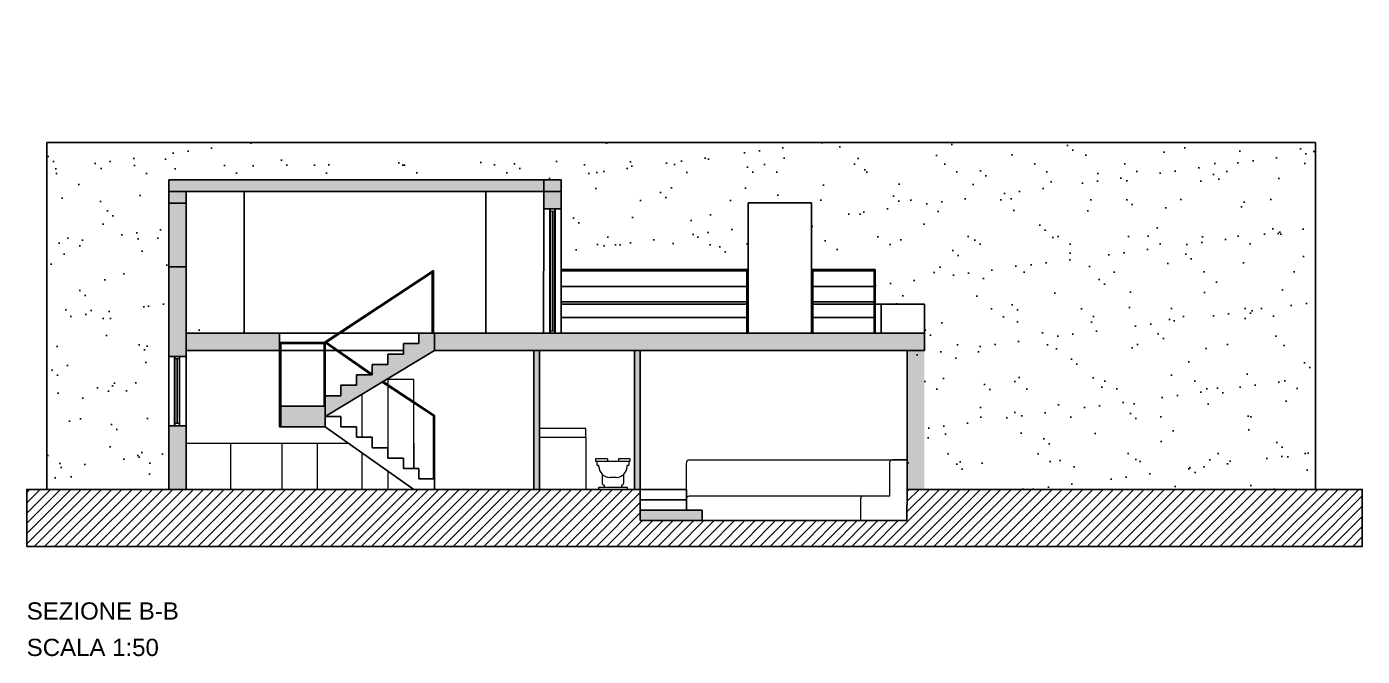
# Model space of a CAD drawing. Header units: inches. Extents: x -173 to 14008, y -3334 to 10368.
# Drawn here: x 10525 to 12835, y -3334 to -2246 of the extents above; entities that cross this region are included whole.
import ezdxf

# ---------------------------------------------------------------- set-up
doc = ezdxf.new("R2010")
doc.units = ezdxf.units.IN
doc.header["$MEASUREMENT"] = 0
doc.linetypes.add('HIDDEN', pattern=[0.375, 0.25, -0.125])
doc.layers.add('ARREDAMENTO', color=8, linetype='Continuous', lineweight=18)
doc.layers.add('INFISSI', color=4, linetype='Continuous', lineweight=18)
doc.styles.get("Standard").update_dxf_attribs({"font": 'Arial.ttf'})

msp = doc.modelspace()

# ---------------------------------------------------------------- hatches: boundary and pattern name
at = {"ltscale": 0.1}
h = msp.add_hatch(dxfattribs=at)
h.set_pattern_fill('AR-SAND', color=256, scale=50)
h.paths.add_polyline_path([(10771.1, -2510.7), (11449.8, -2510.7), (11449.8, -2560.7), (11449.8, -2665.7), (11772.9, -2665.7), (11772.9, -2660.5), (11772.9, -2550.5), (11882.6, -2550.5), (11882.6, -2660.5), (11882.6, -2665.7), (11992.8, -2665.7), (11992.8, -2725.7), (12003, -2725.7), (12003, -2725.6), (12077.7, -2725.7), (12077.7, -2775.7), (12077.7, -2805.7), (12047.7, -2805.7), (12047.7, -3045.7), (12754.2, -3045.7), (12754.2, -2445.7), (10560.2, -2445.7), (10560.2, -3045.7), (10771.1, -3045.7), (10771.1, -2935.7), (10771.1, -2825.7), (10771.1, -2530.7)])
h = msp.add_hatch(color=256)
h.dxf.hatch_style = 1
h.paths.add_polyline_path([(10771.1, -2510.7), (10771.1, -2530.7), (11449.8, -2530.7), (11449.8, -2510.7)])
h = msp.add_hatch(color=256, dxfattribs=at)
h.dxf.hatch_style = 1
h.paths.add_polyline_path([(10801.1, -2530.7), (10771.1, -2530.7), (10771.1, -2550.7), (10801.1, -2550.7)])
h.paths.add_polyline_path([(11449.8, -2530.7), (11419.8, -2530.7), (11419.8, -2560.7), (11449.8, -2560.7)])
h = msp.add_hatch(color=256, dxfattribs=at)
h.dxf.hatch_style = 1
h.paths.add_polyline_path([(10801.1, -2550.7), (10771.1, -2550.7), (10771.1, -2660.7), (10801.1, -2660.7)])
h = msp.add_hatch(color=256, dxfattribs=at)
h.dxf.hatch_style = 1
h.paths.add_polyline_path([(10801.1, -2660.7), (10771.1, -2660.7), (10771.1, -2770.7), (10771.1, -2815.7), (10801.1, -2815.7)])
h.paths.add_polyline_path([(10801.1, -2965.7), (10801.1, -2935.7), (10771.1, -2935.7), (10771.1, -3045.7), (10801.1, -3045.7)])
h = msp.add_hatch(color=256, dxfattribs=at)
h.dxf.hatch_style = 1
h.paths.add_polyline_path([(10801.1, -2775.7), (10801.1, -2785.7), (10801.1, -2805.7), (10962.6, -2805.7), (10962.6, -2775.7)])
h = msp.add_hatch(color=256, dxfattribs=at)
h.dxf.hatch_style = 1
h.paths.add_polyline_path([(12077.7, -2775.7), (11230.6, -2775.7), (11230.6, -2805.7), (12077.7, -2805.7)])
h.paths.add_polyline_path([(11230.6, -2775.7), (11203.6, -2775.7), (11203.6, -2793.7), (11176.6, -2793.7), (11176.6, -2811.7), (11149.6, -2811.7), (11149.6, -2829.7), (11122.6, -2829.7), (11122.6, -2847.7), (11095.6, -2847.7), (11095.6, -2865.7), (11068.6, -2865.7), (11068.6, -2883.7), (11041.6, -2883.7), (11041.6, -2901.7), (11041.6, -2919.7), (11230.6, -2805.7)])
h = msp.add_hatch(color=256, dxfattribs=at)
h.dxf.hatch_style = 1
h.paths.add_polyline_path([(12077.7, -2775.7), (11230.6, -2775.7), (11230.6, -2805.7), (12077.7, -2805.7)])
h = msp.add_hatch(color=256)
h.dxf.hatch_style = 1
h.paths.add_polyline_path([(11412.2, -2805.7), (11402.2, -2805.7), (11402.2, -3045.7), (11412.2, -3045.7)])
h.paths.add_polyline_path([(11586.2, -2805.7), (11576.2, -2805.7), (11576.2, -3045.7), (11586.2, -3045.7)])
h = msp.add_hatch(color=256)
h.dxf.hatch_style = 1
h.paths.add_polyline_path([(12077.7, -2805.7), (12047.7, -2805.7), (12047.7, -3045.7), (12077.7, -3045.7)])
h = msp.add_hatch(color=256, dxfattribs=at)
h.dxf.hatch_style = 1
h.paths.add_polyline_path([(11041.6, -2901.7), (10962.6, -2901.7), (10962.6, -2937.7), (11041.6, -2937.7)])
h = msp.add_hatch(dxfattribs=at)
h.set_pattern_fill('ANSI31', color=256, scale=100)
h.paths.add_polyline_path([(11586.2, -3063.7), (11586.2, -3045.7), (10525.2, -3045.7), (10525.2, -3144.3), (12835.1, -3144.3), (12835.1, -3045.7), (12047.7, -3045.7), (12047.2, -3099.7), (11586.2, -3099.7), (11586.2, -3081.7)])
h = msp.add_hatch(color=256, dxfattribs=at)
h.dxf.hatch_style = 1
h.paths.add_polyline_path([(11693.2, -3081.7), (11586.2, -3081.7), (11586.2, -3099.7), (11693.2, -3099.7)])

# ---------------------------------------------------------------- linework, layer by layer
for p, q in [((10560.2, -3045.7), (10560.2, -2445.7)), ((10560.2, -2445.7), (12754.2, -2445.7)), ((12754.2, -2445.7), (12754.2, -3045.7)), ((10771.1, -2530.7), (10771.1, -2510.7)), ((10771.1, -2510.7), (11449.8, -2510.7)), ((11449.8, -2775.7), (11449.8, -2510.7)), ((11449.8, -2510.7), (11449.8, -2530.7)), ((10771.1, -3045.7), (10771.1, -2530.7)), ((10771.1, -2770.7), (10771.1, -2530.7)), ((10771.1, -2530.7), (11449.8, -2530.7)), ((10801.1, -3045.7), (10801.1, -2530.7)), ((10901.1, -2775.7), (10901.1, -2530.7)), ((11319.3, -2775.7), (11319.3, -2530.7)), ((10771.1, -2660.7), (10771.1, -2550.7)), ((10771.1, -2550.7), (10801.1, -2550.7)), ((11419.8, -2560.7), (11449.8, -2560.7)), ((11434.8, -2560.7), (11429.8, -2560.7)), ((11772.9, -2660.5), (11772.9, -2550.5)), ((11772.9, -2550.5), (11882.6, -2550.5)), ((11882.6, -2660.5), (11882.6, -2550.5)), ((10801.1, -2660.7), (10771.1, -2660.7)), ((11770.9, -2665.7), (11770.9, -2775.7)), ((11772.9, -2660.5), (11772.9, -2775.7)), ((11882.6, -2660.5), (11882.6, -2775.7)), ((11884.6, -2665.7), (11884.6, -2775.7)), ((10822.6, -2770.7), (10824.6, -2770.7)), ((10823.6, -2770.7), (10823.6, -2770.7)), ((10823.6, -2770.7), (10823.6, -2770.7)), ((10823.6, -2770.7), (10823.6, -2770.7)), ((10823.6, -2770.7), (10823.6, -2770.7)), ((10823.6, -2770.7), (10823.6, -2770.7)), ((10823.6, -2770.7), (10823.6, -2770.7)), ((10823.6, -2770.7), (10823.6, -2770.7)), ((10823.6, -2770.7), (10823.6, -2770.7)), ((10823.6, -2770.7), (10823.6, -2770.7)), ((10823.6, -2770.7), (10823.6, -2770.7)), ((10823.6, -2770.7), (10823.6, -2770.7)), ((10823.6, -2770.7), (10823.6, -2770.7)), ((10823.6, -2770.7), (10823.6, -2770.7)), ((10823.6, -2770.7), (10823.6, -2770.7)), ((10823.6, -2770.7), (10823.6, -2770.7)), ((10823.6, -2770.7), (10823.6, -2770.7)), ((10823.6, -2770.7), (10823.6, -2770.7)), ((10823.6, -2770.7), (10823.6, -2770.7)), ((10823.6, -2770.7), (10823.6, -2770.7)), ((10823.6, -2770.7), (10823.6, -2770.7)), ((10823.6, -2770.7), (10823.6, -2770.7)), ((10823.6, -2770.7), (10823.6, -2770.7)), ((10823.6, -2770.7), (10823.6, -2770.7)), ((10823.6, -2770.7), (10823.6, -2770.7)), ((10823.6, -2770.7), (10823.6, -2770.7)), ((10823.6, -2770.7), (10823.6, -2770.7)), ((10823.6, -2770.7), (10823.6, -2770.7)), ((10823.6, -2770.7), (10823.6, -2770.7)), ((10823.6, -2770.7), (10823.6, -2770.7)), ((10823.6, -2770.7), (10823.6, -2770.7)), ((10823.6, -2770.7), (10823.6, -2770.7)), ((10823.6, -2770.7), (10823.6, -2770.7)), ((10823.6, -2770.7), (10823.6, -2770.7)), ((10823.6, -2770.7), (10823.6, -2770.7)), ((10823.6, -2770.7), (10823.6, -2770.7)), ((10823.6, -2770.7), (10823.6, -2770.7)), ((10823.6, -2770.7), (10823.6, -2770.7)), ((10823.6, -2770.7), (10823.6, -2770.7)), ((10823.6, -2770.7), (10823.6, -2770.7)), ((10823.6, -2770.7), (10823.6, -2770.7)), ((10823.6, -2770.7), (10823.6, -2770.7)), ((10823.6, -2770.7), (10823.6, -2770.7)), ((10823.6, -2770.7), (10823.6, -2770.7)), ((10823.6, -2770.7), (10823.6, -2770.7)), ((10823.6, -2770.7), (10823.6, -2770.7)), ((10823.6, -2770.7), (10823.6, -2770.7)), ((10823.6, -2770.7), (10823.6, -2770.7)), ((10823.6, -2770.7), (10823.6, -2770.7)), ((10823.6, -2770.7), (10823.6, -2770.7)), ((10823.6, -2770.7), (10823.6, -2770.7)), ((10823.6, -2770.7), (10823.6, -2770.7)), ((10801.1, -2775.7), (11063.9, -2775.7)), ((10801.1, -2775.7), (10801.1, -2775.7)), ((10801.1, -2785.7), (10801.1, -2775.7)), ((10801.1, -2805.7), (10801.1, -2785.7)), ((10962.6, -2775.7), (10962.6, -2937.7)), ((10964.6, -2791.7), (10964.6, -2937.7)), ((11067.9, -2775.7), (12077.7, -2775.7)), ((10801.1, -2815.7), (10771.1, -2815.7)), ((10962.6, -2805.7), (10801.1, -2805.7)), ((10964.6, -2805.7), (11039.6, -2805.7)), ((11041.6, -2805.7), (11060.8, -2805.7)), ((11063.8, -2805.7), (11176.6, -2805.7)), ((11230.6, -2805.7), (12077.7, -2805.7)), ((11272.6, -2805.7), (11272.6, -2805.7)), ((11412.2, -2805.7), (11402.2, -2805.7)), ((11402.2, -2805.7), (11402.2, -3045.7)), ((11412.2, -3045.7), (11412.2, -2805.7)), ((11586.2, -2805.7), (11576.2, -2805.7)), ((11576.2, -2805.7), (11576.2, -3045.7)), ((11586.2, -3045.7), (11586.2, -2805.7)), ((12047.7, -3045.7), (12047.7, -2805.7)), ((10771.1, -2935.7), (10771.1, -2825.7)), ((10771.1, -3045.7), (10771.1, -2935.7)), ((10771.1, -2935.7), (10801.1, -2935.7)), ((10801.1, -3045.7), (10801.1, -2965.7)), ((11194.6, -2965.7), (11194.6, -3009.7)), ((10771.1, -3045.7), (10801.1, -3045.7)), ((10801.1, -3045.7), (10931.9, -3045.7)), ((10806.1, -3045.7), (10810.1, -3045.7)), ((10856.1, -3045.7), (10852.1, -3045.7)), ((10931.9, -3045.7), (11296.9, -3045.7)), ((11167.7, -3045.7), (11174.4, -3045.7)), ((11586.2, -3045.7), (11586.2, -3081.7)), ((11586.2, -3045.7), (11666.2, -3045.7)), ((12047.2, -3099.7), (12047.7, -3045.7)), ((12047.7, -3037.5), (12047.7, -3045.7)), ((11666.2, -3063.7), (11586.2, -3063.7)), ((11586.2, -3063.7), (11586.2, -3081.7)), ((11666.2, -3062.5), (11666.2, -3063.7)), ((11666.2, -3081.7), (11666.2, -3063.7)), ((11586.2, -3081.7), (11586.2, -3099.7)), ((11586.2, -3099.7), (11586.2, -3081.7)), ((11586.2, -3081.7), (11666.2, -3081.7)), ((11586.2, -3081.7), (11693.2, -3081.7)), ((11693.2, -3081.7), (11693.2, -3099.7)), ((12047.2, -3099.7), (11586.2, -3099.7))]:
    msp.add_line(p, q)
for p, q in [((11431.1, -2560.7), (11438.6, -2560.7)), ((11039.6, -2791.7), (11228.6, -2667.3)), ((11041.6, -2793), (11226.5, -2671)), ((11226.6, -2775.7), (11226.5, -2671)), ((11228.6, -2667.3), (11228.6, -2775.7)), ((11449.8, -2775.7), (11449.8, -2665.7)), ((11449.8, -2665.7), (11772.9, -2665.7)), ((11449.8, -2667.7), (11770.9, -2667.7)), ((11449.8, -2667.7), (11449.8, -2694.7)), ((11882.6, -2665.7), (11992.8, -2665.7)), ((11884.6, -2667.7), (11990.8, -2667.7)), ((11990.8, -2775.7), (11990.8, -2667.7)), ((11992.8, -2775.7), (11992.8, -2665.7)), ((11992.8, -2665.7), (11992.8, -2665.7)), ((11449.8, -2694.7), (11770.9, -2694.7)), ((11884.6, -2694.7), (11990.8, -2694.7)), ((11992.8, -2694.7), (11992.8, -2721.7)), ((11449.8, -2721.7), (11449.8, -2748.7)), ((11770.9, -2721.7), (11449.8, -2721.7)), ((11990.8, -2721.7), (11884.6, -2721.7)), ((11992.8, -2725.6), (11992.8, -2775.7)), ((12003, -2725.6), (12077.7, -2725.7)), ((12003, -2725.6), (12003, -2775.7)), ((11449.8, -2775.7), (11449.8, -2725.7)), ((11449.8, -2725.7), (11770.9, -2725.7)), ((11449.8, -2748.7), (11770.9, -2748.7)), ((11884.6, -2725.7), (11990.8, -2725.7)), ((11884.6, -2748.7), (11990.8, -2748.7)), ((11992.8, -2725.7), (12003, -2725.7)), ((12003, -2725.7), (12077.7, -2725.7)), ((12077.7, -2725.7), (12077.7, -2775.7)), ((11039.6, -2791.7), (10962.6, -2791.7)), ((10962.6, -2791.7), (10962.6, -2793.7)), ((10964.6, -2793.7), (11039.6, -2793.7)), ((11039.6, -2901.7), (11039.6, -2791.7)), ((11041.6, -2901.7), (11041.6, -2793)), ((11041.6, -2793.7), (11043.6, -2793.7)), ((11043.6, -2791.7), (11122.6, -2846.4)), ((11043.6, -2793.7), (11120.8, -2847.7)), ((11176.6, -2811.7), (11176.6, -2793.7)), ((11176.6, -2793.7), (11203.6, -2793.7)), ((11203.6, -2793.7), (11203.6, -2775.7)), ((11203.6, -2775.7), (11230.6, -2775.7)), ((11228.6, -2775.7), (11226.6, -2775.7)), ((11230.6, -2775.7), (11230.6, -2775.7)), ((11230.6, -2805.7), (11230.6, -2775.7)), ((12077.7, -2775.7), (12077.7, -2805.7)), ((11041.6, -2919.7), (11230.6, -2805.7)), ((11149.6, -2829.7), (11149.6, -2811.7)), ((11149.6, -2811.7), (11176.6, -2811.7)), ((11122.6, -2847.7), (11122.6, -2829.7)), ((11122.6, -2829.7), (11149.6, -2829.7)), ((11095.6, -2865.7), (11095.6, -2847.7)), ((11095.6, -2847.7), (11122.6, -2847.7)), ((11140, -2860.3), (11228.6, -2918.7)), ((11141.9, -2859.2), (11230.6, -2917.7)), ((11041.6, -2901.7), (11041.6, -2883.7)), ((11041.6, -2883.7), (11068.6, -2883.7)), ((11068.6, -2883.7), (11068.6, -2865.7)), ((11068.6, -2865.7), (11095.6, -2865.7)), ((11041.6, -2901.7), (10962.6, -2901.7)), ((10962.6, -2901.7), (11041.6, -2901.7)), ((11041.6, -2919.7), (11041.6, -2901.7)), ((11068.6, -2919.7), (11041.6, -2919.7)), ((11068.6, -2937.7), (11068.6, -2919.7)), ((11228.6, -3027.7), (11228.6, -2918.7)), ((11230.6, -3027.7), (11230.6, -2917.7)), ((11041.6, -2937.7), (10962.6, -2937.7)), ((11041.6, -2937.7), (11194.6, -3045.7)), ((11095.6, -2937.7), (11068.6, -2937.7)), ((11095.6, -2955.7), (11095.6, -2937.7)), ((11122.6, -2955.7), (11095.6, -2955.7)), ((11122.6, -2973.7), (11122.6, -2955.7)), ((11412.2, -2955.7), (11412.2, -3045.7)), ((11149.6, -2973.7), (11122.6, -2973.7)), ((11149.6, -2991.7), (11149.6, -2973.7)), ((11176.6, -2991.7), (11149.6, -2991.7)), ((11176.6, -3009.7), (11176.6, -2991.7)), ((11203.6, -3009.7), (11176.6, -3009.7)), ((11203.6, -3027.7), (11203.6, -3009.7)), ((11230.6, -3027.7), (11203.6, -3027.7)), ((11230.6, -3027.7), (11228.6, -3027.7)), ((11230.6, -3045.7), (11230.6, -3027.7)), ((11666.2, -3045.7), (11666.2, -3063.7))]:
    msp.add_line(p, q, dxfattribs=at)
at = {"linetype": 'HIDDEN', "ltscale": 12}
msp.add_line((10801.1, -2698.7), (10801.1, -2694.7), dxfattribs=at)
msp.add_lwpolyline([(11419.8, -2560.7), (11449.8, -2560.7), (11449.8, -2510.7), (11419.8, -2510.7)], close=True)
for points in [[(11419.3, -2775.7), (11419.8, -2560.7)], [(12047.2, -3045.7), (12835.1, -3045.7), (12835.1, -3144.3), (10525.2, -3144.3), (10525.2, -3045.7), (11586.2, -3045.7)]]:
    msp.add_lwpolyline(points)
at = {"ltscale": 0.1}
for points in [[(11230.6, -2775.7), (12077.7, -2775.7), (12077.7, -2805.7), (11230.6, -2805.7)], [(10962.6, -2901.7), (11041.6, -2901.7), (11041.6, -2937.7), (10962.6, -2937.7)]]:
    msp.add_lwpolyline(points, close=True, dxfattribs=at)
for radius, start, end in [(0.00001, 90, 180), (0.00001, 0, 90), (0.00001, 270, 0), (0.00001, 180, 270), (0.00001, 90, 180), (0.00001, 180, 270), (0.00001, 270, 360), (0.00001, 360, 90), (0.00001, 90, 180), (0.00001, 0, 90), (0.00001, 270, 0), (0.00001, 90, 180), (0.00001, 180, 270), (0.00001, 270, 0), (0.00001, 0, 90), (0.00001, 90, 180), (0.00001, 180, 270), (0.00001, 180, 270), (0.00001, 152.5342, 270), (0.00001, 90, 152.5342), (0.00001, 152.5342, 270), (0.00001, 90, 152.5342), (0.00001, 90, 152.5342), (0.00001, 90, 152.5342), (0.00001, 332.5342, 90), (0.00001, 270, 332.5342), (0.00001, 332.5342, 90), (0.00001, 270, 332.5342), (0.00001, 332.5342, 90), (0.00001, 152.5342, 270), (0.00001, 90, 152.5342), (0.00001, 332.5342, 90), (0.00001, 270, 332.5342), (0.00003, 332.5342, 90), (0.00003, 332.5342, 90), (0.00003, 270, 332.5342), (0.00003, 152.5342, 270), (0.00003, 90, 152.5342)]:
    msp.add_arc((10823.6, -2770.7), radius, start, end)
at = {"layer": 'ARREDAMENTO', "ltscale": 0.1}
for p, q in [((11194.6, -2855.7), (11147.7, -2855.7)), ((11149.6, -2855.7), (11149.6, -2864.2)), ((11194.6, -2893.9), (11194.6, -2855.7)), ((11104.6, -2881.7), (11104.6, -2955.7)), ((11149.6, -2866.6), (11149.6, -2973.7)), ((11194.6, -3009.7), (11194.6, -2896.3)), ((11492.2, -2940.7), (11412.2, -2940.7)), ((11412.2, -2955.7), (11492.2, -2955.7)), ((11492.2, -2955.7), (11492.2, -2940.7)), ((11492.2, -2955.7), (11492.2, -3045.7)), ((10878.1, -3045.7), (10878.1, -2965.7)), ((10967, -3045.7), (10967, -2965.7)), ((11028.4, -3045.7), (11028.4, -2965.7)), ((11104.6, -2982.1), (11104.6, -3045.7)), ((11149.6, -3013.9), (11149.6, -3045.7)), ((12017.2, -3057.5), (11671.2, -3057.5))]:
    msp.add_line(p, q, dxfattribs=at)
at = {"layer": 'ARREDAMENTO'}
for p, q in [((10801.1, -2965.7), (11081.3, -2965.7)), ((11509.1, -2993.1), (11509.1, -2996.9)), ((11529.7, -2993.1), (11509.1, -2993.1)), ((11509.1, -2996.9), (11569.1, -2996.9)), ((11511, -2996.9), (11511, -3002.5)), ((11529.7, -2993.1), (11529.7, -2996.9)), ((11569.1, -2993.1), (11548.5, -2993.1)), ((11548.5, -2993.1), (11548.5, -2996.9)), ((11567.3, -3002.5), (11567.3, -2996.9)), ((11569.1, -2996.9), (11569.1, -2993.1)), ((11666.2, -3045.7), (11666.2, -2999.7)), ((11671.2, -2994.7), (12047.7, -2994.7)), ((12017.6, -2999.6), (12017.2, -3057.5)), ((12047.7, -2994.7), (12022.6, -2994.7)), ((11514.7, -3004.4), (11512.9, -3004.4)), ((11514.7, -3006.3), (11514.7, -3004.4)), ((11520.4, -3019.7), (11520.4, -3034.4)), ((11544.7, -3025), (11533.5, -3025)), ((11557.9, -3034.4), (11557.9, -3019.7)), ((11563.5, -3006.3), (11563.5, -3004.4)), ((11565.4, -3004.4), (11563.5, -3004.4)), ((11514.7, -3045.7), (11514.7, -3041.9)), ((11514.7, -3041.9), (11563.5, -3041.9)), ((11524.1, -3038.2), (11524.1, -3041.9)), ((11554.1, -3038.2), (11554.1, -3041.9)), ((11563.5, -3041.9), (11563.5, -3045.7)), ((11967.2, -3062.1), (11967.2, -3099.7)), ((11972.2, -3057.1), (12017.2, -3057.5))]:
    msp.add_line(p, q, dxfattribs=at)
for centre, radius, start, end in [((11512.9, -3002.5), 1.88, 180, 270), ((11565.4, -3002.5), 1.88, 270, 0), ((11671.2, -2999.7), 5, 90, 180), ((12022.6, -2999.7), 5, 90, 179.5397), ((11533.5, -3006.3), 18.8, 180, 270), ((11544.7, -3006.3), 18.8, 270, 0), ((11524.1, -3034.4), 3.75, 180, 270), ((11554.1, -3034.4), 3.75, 270, 0), ((11972.2, -3062.1), 5, 89.5397, 180)]:
    msp.add_arc(centre, radius, start, end, dxfattribs=at)
at = {"layer": 'ARREDAMENTO', "ltscale": 0.1}
msp.add_arc((11671.2, -3062.5), 5, 90, 180, dxfattribs=at)
at = {"layer": 'INFISSI'}
for p, q in [((11431.1, -2564.7), (11438.6, -2564.7)), ((11434.5, -2771.7), (11434.5, -2564.7)), ((11435.5, -2771.7), (11435.5, -2564.7)), ((11431.1, -2771.7), (11438.6, -2771.7)), ((10781.8, -2819.3), (10789.3, -2819.3)), ((10785.2, -2931.6), (10785.2, -2819.3)), ((10786.2, -2931.6), (10786.2, -2819.3)), ((10789.3, -2931.6), (10781.8, -2931.6))]:
    msp.add_line(p, q, dxfattribs=at)
for points in [[(11431.1, -2775.7), (11430.1, -2775.7), (11430.1, -2560.7)], [(11431.1, -2775.7), (11431.1, -2560.7)], [(11438.6, -2775.7), (11438.6, -2560.7)], [(11438.6, -2775.7), (11439.6, -2775.7), (11439.6, -2560.7)], [(10781.8, -2935.6), (10780.8, -2935.6), (10780.8, -2815.7)], [(10781.8, -2935.6), (10781.8, -2815.7)], [(10789.3, -2935.6), (10789.3, -2815.7)], [(10789.3, -2935.6), (10790.3, -2935.6), (10790.3, -2815.7)]]:
    msp.add_lwpolyline(points, dxfattribs=at)

# ---------------------------------------------------------------- texts
for s, height, p in [('SEZIONE B-B', 29.736, (10525.2, -3270.8)), ('SCALA 1:50', 29.74, (10525.2, -3333.8))]:
    msp.add_text(s, height=height).set_placement(p)
at = {"insert": (10992, -2246.1), "char_height": 0.2, "attachment_point": 1, "rotation": 114}
msp.add_mtext_dynamic_manual_height_columns('A', width=127.803, gutter_width=1, heights=[0], dxfattribs=at)

doc.saveas('drawing.dxf')
